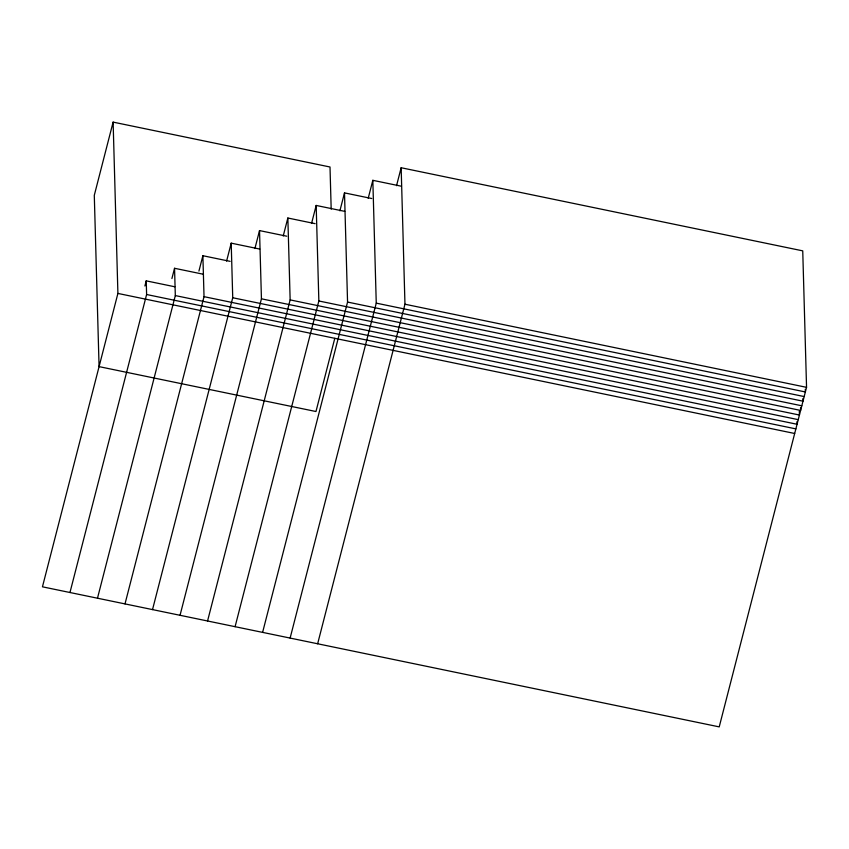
<?xml version="1.0" encoding="UTF-8"?>
<svg xmlns="http://www.w3.org/2000/svg" width="849" height="849" viewBox="0 0 849 849"><rect width="100%" height="100%" fill="white"/><g stroke="black" fill="none" stroke-linecap="round" stroke-linejoin="round"><path stroke-width="1.27" d="M331.184 209.172L330.006 166.998L113.119 122.118L94.292 195.323L99.078 366.63L315.966 411.521L334.793 338.316M113.119 122.118L117.905 293.425L42.45 586.818L719.22 726.882L806.55 387.335L802.74 250.858L401.153 167.741L396.536 185.687M144.903 285.996L146.23 280.86L174.798 286.771M69.968 592.506L146.612 294.507L146.23 280.86M171.912 278.546L174.554 268.284L203.113 274.195M97.486 598.205L175.319 295.579L174.554 268.284M198.931 271.086L202.879 255.719L230.121 261.354M125.005 603.904L204.025 296.662L202.879 255.719M226.587 261.121L231.204 243.154L259.73 249.054M152.523 609.603L232.732 297.744L231.204 243.154M254.912 248.524L259.529 230.588L286.75 236.213M180.041 615.292L261.439 298.816L259.529 230.588M283.226 236.001L287.853 218.013L315.128 223.658M207.559 620.99L290.146 299.899L287.853 218.013M311.562 223.404L316.178 205.447L344.736 211.359M339.897 210.807L344.503 192.882L371.745 198.517M235.088 626.689L318.853 300.981L316.178 205.447M368.211 198.284L372.828 180.317L401.354 186.218M262.606 632.378L347.559 302.064L344.503 192.882M290.125 638.077L376.256 303.135L372.828 180.317M317.643 643.775L404.962 304.218L401.153 167.741M404.962 304.218L806.55 387.335M376.256 303.135L805.361 391.951L805.287 389.309M347.559 302.064L804.173 396.568M318.853 300.981L802.984 401.184L802.921 398.563M290.146 299.899L801.806 405.801M261.439 298.816L800.618 410.417L800.543 407.785M232.732 297.744L799.429 415.034L799.323 411.128M204.025 296.662L798.24 419.65M175.319 295.579L797.052 424.267L796.978 421.666M146.612 294.507L795.863 428.883M117.905 293.425L794.675 433.489"/></g></svg>
